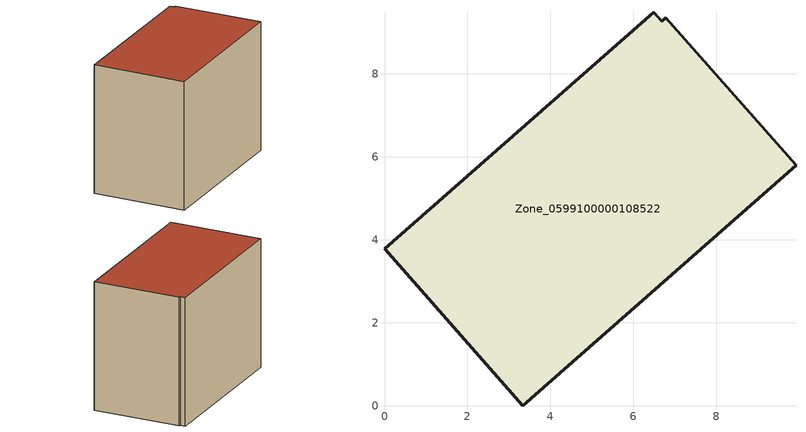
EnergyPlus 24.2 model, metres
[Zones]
Zone_0599100000108522
 floor ground (C_G): 3.33,0 0,3.79 6.49,9.48 6.68,9.27 6.78,9.35 9.92,5.8 z0
 wall outside (C_F): 3.33,0 9.92,5.8 6.78,9.35 6.68,9.27 6.49,9.48 0,3.79 3.33,0 z0:7
 roof outside (C_R): 0,3.79 3.33,0 9.92,5.8 6.78,9.35 6.68,9.27 6.49,9.48 z7
[BUILDING]
Pand.0599100000108522: North Axis=0; Terrain=City; Loads Convergence Tolerance Value=0.04; Temperature Convergence Tolerance Value=0.4; Solar Distribution=FullExterior; Maximum Number of Warmup Days=25; Minimum Number of Warmup Days=1
[Site:Location]
Rotterdam.The.Hague.AP_ZH_NLD Design_Conditions: Latitude=51.96; Longitude=4.45; Time Zone=1; Elevation=-4.5
[SITE:GROUNDTEMPERATURE:BUILDINGSURFACE]
18, 18, 18, 18, 18, 18, 18, 18, 18, 18, 18, 18
[MATERIAL] Thermal Absorptance=0.9; Solar Absorptance=0.7; Visible Absorptance=0.7
Name | Roughness | Thickness | Conductivity | Density | Specific Heat
G.TI.1946 | MediumSmooth | 0.15 | 1 | 540 | 1210
F.TI.1946 | Rough | 0.3 | 0.857143 | 1920 | 840
R.TI.1946 | MediumRough | 0.2 | 0.1 | 1500 | 1000
[CONSTRUCTION]
C_G: G.TI.1946
C_F: F.TI.1946
C_R: R.TI.1946
[ZONE]
Zone_0599100000108522: Type=1; Multiplier=1; Ceiling Height=Autocalculate; Volume=Autocalculate; Floor Area=autocalculate; Part of Total Floor Area=Yes
[ZONEINFILTRATION:DESIGNFLOWRATE]
Infil_Zone_0599100000108522: Zone or ZoneList or Space or SpaceList=Zone_0599100000108522; Schedule=AlwaysOn; Design Flow Rate Calculation Method=Flow/Area; Flow Rate per Floor Area=0.003; Constant Term Coefficient=1; Temperature Term Coefficient=0; Velocity Term Coefficient=0; Velocity Squared Term Coefficient=0
[HVACTEMPLATE:ZONE:IDEALLOADSAIRSYSTEM]
Zone_0599100000108522: Maximum Heating Supply Air Temperature=50; Minimum Cooling Supply Air Temperature=13; Maximum Heating Supply Air Humidity Ratio=0.0156; Minimum Cooling Supply Air Humidity Ratio=0.0077; Heating Limit=NoLimit; Cooling Limit=NoLimit; Dehumidification Control Type=ConstantSensibleHeatRatio; Cooling Sensible Heat Ratio=0.7; Dehumidification Setpoint=60; Humidification Control Type=None; Humidification Setpoint=30; Outdoor Air Method=None; Outdoor Air Flow Rate per Person=0.00944; Outdoor Air Flow Rate per Zone Floor Area=0; Outdoor Air Flow Rate per Zone=0; Demand Controlled Ventilation Type=None; Outdoor Air Economizer Type=NoEconomizer; Heat Recovery Type=None; Sensible Heat Recovery Effectiveness=0.7; Latent Heat Recovery Effectiveness=0.65
[ZONECONTROL:THERMOSTAT]
ThermostatControl_Zone_0599100000108522: Zone or ZoneList=Zone_0599100000108522; Control Type Schedule=DualSetpointControlType; Control 1=Thermostat_Zone_0599100000108522; Temperature Difference Between Cutout And Setpoint=0
[THERMOSTATSETPOINT:DUALSETPOINT]
Thermostat_Zone_0599100000108522: Heating Setpoint Temperature Schedule=HeatingSetpoint_Zone_0599100000108522; Cooling Setpoint Temperature Schedule=CoolingSetpoint_Zone_0599100000108522
[SCHEDULE:COMPACT]
HeatingSetpoint_Zone_0599100000108522: Through: 12/31, For: AllDays, Until: 24:00, 21
CoolingSetpoint_Zone_0599100000108522: Through: 12/31, For: AllDays, Until: 24:00, 24
DualSetpointControlType: Through: 12/31, For: AllDays, Until: 24:00, 4
AlwaysOn: Through: 12/31, For: AllDays, Until: 24:00, 1
